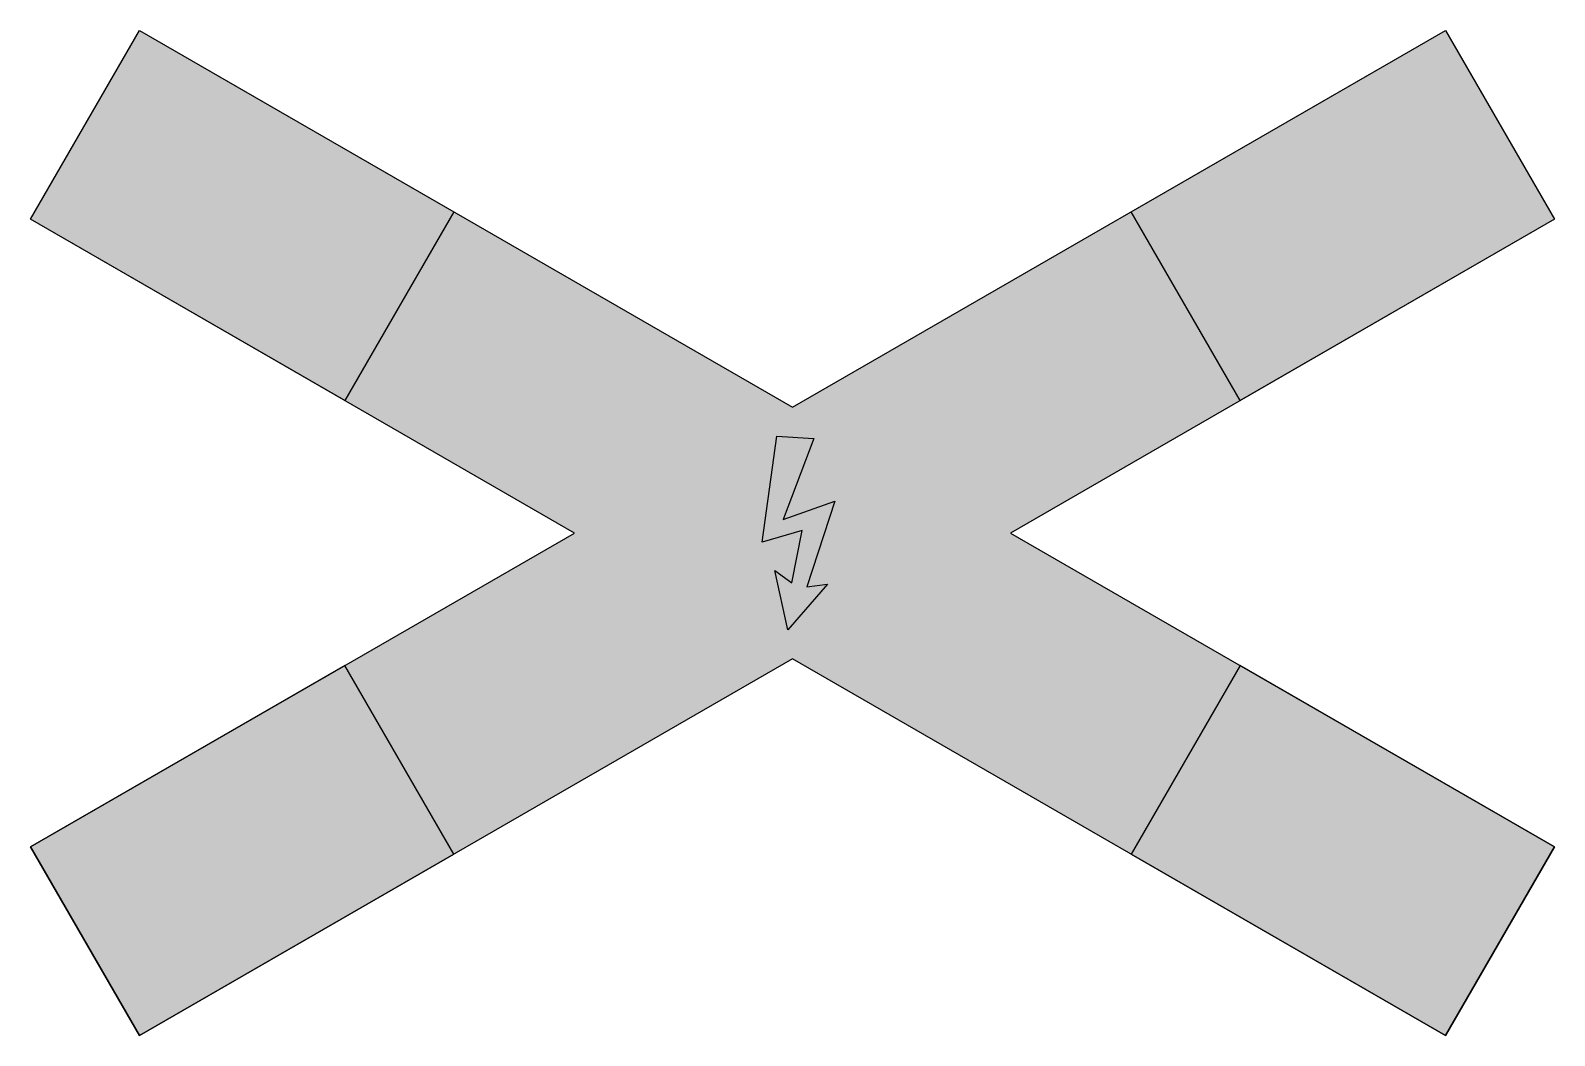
# Model space of a CAD drawing. Header units: millimetres. Extents: x 0 to 444, y 0 to 293.
import ezdxf

# ---------------------------------------------------------------- set-up
doc = ezdxf.new("R2010")
doc.units = ezdxf.units.MM

msp = doc.modelspace()

# ---------------------------------------------------------------- hatches: boundary and pattern name
for color, points in [(254, [(31.8216, 293.1906), (222.1699, 183.2933), (412.5172, 293.1906), (444.2672, 238.1972), (285.6699, 146.6309), (444.2672, 55.0656), (412.5172, 0.0722), (222.1699, 109.9695), (31.8216, 0.0722), (0.0716, 55.0656), (158.6699, 146.6309), (0.0716, 238.1972)]), (22, [(31.8216, 293.1906), (123.4765, 240.274), (91.7265, 185.2805), (0.0716, 238.1972)]), (22, [(412.5172, 293.1906), (444.2672, 238.1972), (352.6123, 185.2805), (320.8623, 240.274)]), (22, [(217.5838, 174.8531), (228.4141, 174.1433), (219.4197, 150.5224), (234.5171, 155.9615), (226.3345, 130.9651), (232.3634, 131.7451), (220.7701, 118.4086), (217.0575, 135.6849), (221.9607, 132.0911), (225.0101, 147.3336), (213.3505, 143.9244)]), (22, [(31.8216, 0.0722), (123.4765, 52.9888), (91.7265, 107.9823), (0.0716, 55.0656)]), (22, [(412.5172, 0.0722), (444.2672, 55.0656), (352.6123, 107.9823), (320.8623, 52.9888)])]:
    msp.add_hatch(color=color).paths.add_polyline_path(points)

# ---------------------------------------------------------------- linework, layer by layer
at = {"color": 254}
msp.add_lwpolyline([(31.8216, 293.1906), (222.1699, 183.2933), (412.5172, 293.1906), (444.2672, 238.1972), (285.6699, 146.6309), (444.2672, 55.0656), (412.5172, 0.0722), (222.1699, 109.9695), (31.8216, 0.0722), (0.0716, 55.0656), (158.6699, 146.6309), (0.0716, 238.1972), (31.8216, 293.1906)], dxfattribs=at)
at = {"color": 22}
for points in [[(31.8216, 293.1906), (123.4765, 240.274), (91.7265, 185.2805), (0.0716, 238.1972), (31.8216, 293.1906)], [(412.5172, 293.1906), (444.2672, 238.1972), (352.6123, 185.2805), (320.8623, 240.274), (412.5172, 293.1906)], [(217.5838, 174.8531), (228.4141, 174.1433), (219.4197, 150.5224), (234.5171, 155.9615), (226.3345, 130.9651), (232.3634, 131.7451), (220.7701, 118.4086), (217.0575, 135.6849), (221.9607, 132.0911), (225.0101, 147.3336), (213.3505, 143.9244), (217.5838, 174.8531)], [(31.8216, 0.0722), (123.4765, 52.9888), (91.7265, 107.9823), (0.0716, 55.0656), (31.8216, 0.0722)], [(412.5172, 0.0722), (444.2672, 55.0656), (352.6123, 107.9823), (320.8623, 52.9888), (412.5172, 0.0722)]]:
    msp.add_lwpolyline(points, dxfattribs=at)

doc.saveas('drawing.dxf')
